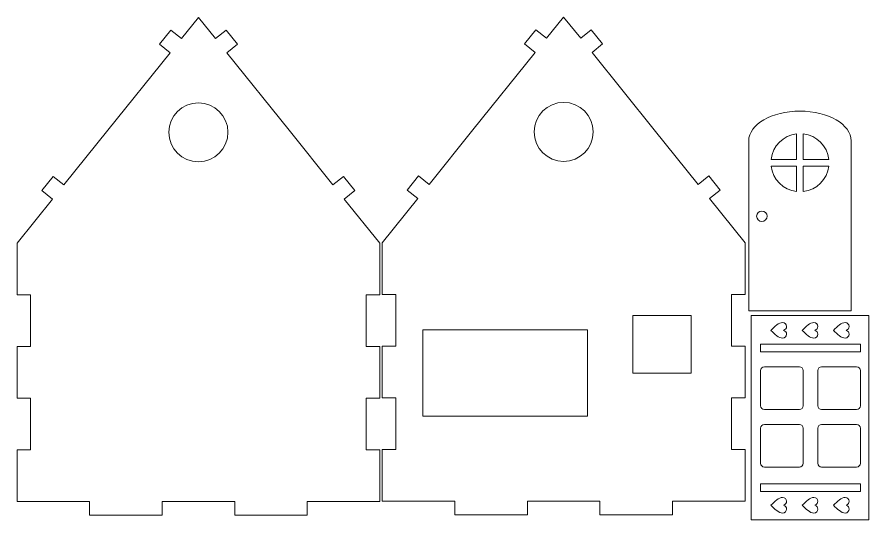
# Model space of a CAD drawing. Header units: inches. Extents: x -4.1 to 4.1, y -6.1 to 6.1.
# Drawn here: x -4.08 to 3.32, y 1.71 to 6.08 of the extents above; entities that cross this region are included whole.
import ezdxf

# ---------------------------------------------------------------- set-up
doc = ezdxf.new("R2010")
doc.units = ezdxf.units.IN
doc.header["$MEASUREMENT"] = 0
doc.layers.add('Layer 1', color=7, linetype='Continuous')

msp = doc.modelspace()

# ---------------------------------------------------------------- linework, layer by layer
at = {"layer": 'Layer 1', "color": 250, "lineweight": 9}
for points, knots in [([(-2.7523, 5.7715), (-2.7523, 5.7715), (-3.2933, 5.098), (-3.2933, 5.098), (-3.2933, 5.098), (-3.6739, 4.624), (-3.6739, 4.624), (-3.6739, 4.624), (-3.766, 4.698), (-3.766, 4.698), (-3.766, 4.698), (-3.8646, 4.5752), (-3.8646, 4.5752), (-3.8646, 4.5752), (-3.7725, 4.5013), (-3.7725, 4.5013), (-3.7725, 4.5013), (-4.0807, 4.1175), (-4.0807, 4.1175), (-4.0807, 4.1175), (-4.0807, 3.6687), (-4.0807, 3.6687), (-4.0807, 3.6687), (-3.9625, 3.6687), (-3.9625, 3.6687), (-3.9625, 3.6687), (-3.9625, 3.2199), (-3.9625, 3.2199), (-3.9625, 3.2199), (-4.0807, 3.2199), (-4.0807, 3.2199), (-4.0807, 3.2199), (-4.0807, 2.7711), (-4.0807, 2.7711), (-4.0807, 2.7711), (-3.9625, 2.7711), (-3.9625, 2.7711), (-3.9625, 2.7711), (-3.9625, 2.3223), (-3.9625, 2.3223), (-3.9625, 2.3223), (-4.0807, 2.3223), (-4.0807, 2.3223), (-4.0807, 2.3223), (-4.0807, 1.8734), (-4.0807, 1.8734), (-4.0807, 1.8734), (-3.4507, 1.8734), (-3.4507, 1.8734), (-3.4507, 1.8734), (-3.4507, 1.7553), (-3.4507, 1.7553), (-3.4507, 1.7553), (-2.8208, 1.7553), (-2.8208, 1.7553), (-2.8208, 1.7553), (-2.8208, 1.8734), (-2.8208, 1.8734), (-2.8208, 1.8734), (-2.1909, 1.8734), (-2.1909, 1.8734), (-2.1909, 1.8734), (-2.1909, 1.7553), (-2.1909, 1.7553), (-2.1909, 1.7553), (-1.561, 1.7553), (-1.561, 1.7553), (-1.561, 1.7553), (-1.561, 1.8734), (-1.561, 1.8734), (-1.561, 1.8734), (-0.931, 1.8734), (-0.931, 1.8734), (-0.931, 1.8734), (-0.931, 2.3223), (-0.931, 2.3223), (-0.931, 2.3223), (-1.0492, 2.3223), (-1.0492, 2.3223), (-1.0492, 2.3223), (-1.0492, 2.7711), (-1.0492, 2.7711), (-1.0492, 2.7711), (-0.931, 2.7711), (-0.931, 2.7711), (-0.931, 2.7711), (-0.931, 3.2199), (-0.931, 3.2199), (-0.931, 3.2199), (-1.0492, 3.2199), (-1.0492, 3.2199), (-1.0492, 3.2199), (-1.0492, 3.6687), (-1.0492, 3.6687), (-1.0492, 3.6687), (-0.931, 3.6687), (-0.931, 3.6687), (-0.931, 3.6687), (-0.931, 4.1175), (-0.931, 4.1175), (-0.931, 4.1175), (-1.2392, 4.5013), (-1.2392, 4.5013), (-1.2392, 4.5013), (-1.1471, 4.5752), (-1.1471, 4.5752), (-1.1471, 4.5752), (-1.2457, 4.698), (-1.2457, 4.698), (-1.2457, 4.698), (-1.3378, 4.624), (-1.3378, 4.624), (-1.3378, 4.624), (-1.7184, 5.098), (-1.7184, 5.098), (-1.7184, 5.098), (-2.2593, 5.7715), (-2.2593, 5.7715), (-2.2593, 5.7715), (-2.1672, 5.8455), (-2.1672, 5.8455), (-2.1672, 5.8455), (-2.2658, 5.9683), (-2.2658, 5.9683), (-2.2658, 5.9683), (-2.3579, 5.8943), (-2.3579, 5.8943), (-2.3579, 5.8943), (-2.5059, 6.0785), (-2.5059, 6.0785), (-2.5059, 6.0785), (-2.6537, 5.8943), (-2.6537, 5.8943), (-2.6537, 5.8943), (-2.7458, 5.9683), (-2.7458, 5.9683), (-2.7458, 5.9683), (-2.8444, 5.8455), (-2.8444, 5.8455), (-2.8444, 5.8455), (-2.7523, 5.7715), (-2.7523, 5.7715)], [0, 0, 0, 0, 0.021277, 0.021277, 0.021277, 0.042553, 0.042553, 0.042553, 0.06383, 0.06383, 0.06383, 0.085106, 0.085106, 0.085106, 0.106383, 0.106383, 0.106383, 0.12766, 0.12766, 0.12766, 0.148936, 0.148936, 0.148936, 0.170213, 0.170213, 0.170213, 0.191489, 0.191489, 0.191489, 0.212766, 0.212766, 0.212766, 0.234043, 0.234043, 0.234043, 0.255319, 0.255319, 0.255319, 0.276596, 0.276596, 0.276596, 0.297872, 0.297872, 0.297872, 0.319149, 0.319149, 0.319149, 0.340426, 0.340426, 0.340426, 0.361702, 0.361702, 0.361702, 0.382979, 0.382979, 0.382979, 0.404255, 0.404255, 0.404255, 0.425532, 0.425532, 0.425532, 0.446809, 0.446809, 0.446809, 0.468085, 0.468085, 0.468085, 0.489362, 0.489362, 0.489362, 0.510638, 0.510638, 0.510638, 0.531915, 0.531915, 0.531915, 0.553191, 0.553191, 0.553191, 0.574468, 0.574468, 0.574468, 0.595745, 0.595745, 0.595745, 0.617021, 0.617021, 0.617021, 0.638298, 0.638298, 0.638298, 0.659574, 0.659574, 0.659574, 0.680851, 0.680851, 0.680851, 0.702128, 0.702128, 0.702128, 0.723404, 0.723404, 0.723404, 0.744681, 0.744681, 0.744681, 0.765957, 0.765957, 0.765957, 0.787234, 0.787234, 0.787234, 0.808511, 0.808511, 0.808511, 0.829787, 0.829787, 0.829787, 0.851064, 0.851064, 0.851064, 0.87234, 0.87234, 0.87234, 0.893617, 0.893617, 0.893617, 0.914894, 0.914894, 0.914894, 0.93617, 0.93617, 0.93617, 0.957447, 0.957447, 0.957447, 0.978723, 0.978723, 0.978723, 1, 1, 1, 1]), ([(0.4182, 5.7749), (0.4182, 5.7749), (-0.1227, 5.1014), (-0.1227, 5.1014), (-0.1227, 5.1014), (-0.5034, 4.6274), (-0.5034, 4.6274), (-0.5034, 4.6274), (-0.5954, 4.7014), (-0.5954, 4.7014), (-0.5954, 4.7014), (-0.694, 4.5786), (-0.694, 4.5786), (-0.694, 4.5786), (-0.602, 4.5046), (-0.602, 4.5046), (-0.602, 4.5046), (-0.9101, 4.1209), (-0.9101, 4.1209), (-0.9101, 4.1209), (-0.9101, 3.6721), (-0.9101, 3.6721), (-0.9101, 3.6721), (-0.792, 3.6721), (-0.792, 3.6721), (-0.792, 3.6721), (-0.792, 3.2233), (-0.792, 3.2233), (-0.792, 3.2233), (-0.9101, 3.2233), (-0.9101, 3.2233), (-0.9101, 3.2233), (-0.9101, 2.7744), (-0.9101, 2.7744), (-0.9101, 2.7744), (-0.792, 2.7744), (-0.792, 2.7744), (-0.792, 2.7744), (-0.792, 2.3256), (-0.792, 2.3256), (-0.792, 2.3256), (-0.9101, 2.3256), (-0.9101, 2.3256), (-0.9101, 2.3256), (-0.9101, 1.8768), (-0.9101, 1.8768), (-0.9101, 1.8768), (-0.2802, 1.8768), (-0.2802, 1.8768), (-0.2802, 1.8768), (-0.2802, 1.7587), (-0.2802, 1.7587), (-0.2802, 1.7587), (0.3497, 1.7587), (0.3497, 1.7587), (0.3497, 1.7587), (0.3497, 1.8768), (0.3497, 1.8768), (0.3497, 1.8768), (0.9796, 1.8768), (0.9796, 1.8768), (0.9796, 1.8768), (0.9796, 1.7587), (0.9796, 1.7587), (0.9796, 1.7587), (1.6096, 1.7587), (1.6096, 1.7587), (1.6096, 1.7587), (1.6096, 1.8768), (1.6096, 1.8768), (1.6096, 1.8768), (2.2395, 1.8768), (2.2395, 1.8768), (2.2395, 1.8768), (2.2395, 2.3256), (2.2395, 2.3256), (2.2395, 2.3256), (2.1214, 2.3256), (2.1214, 2.3256), (2.1214, 2.3256), (2.1214, 2.7744), (2.1214, 2.7744), (2.1214, 2.7744), (2.2395, 2.7744), (2.2395, 2.7744), (2.2395, 2.7744), (2.2395, 3.2233), (2.2395, 3.2233), (2.2395, 3.2233), (2.1214, 3.2233), (2.1214, 3.2233), (2.1214, 3.2233), (2.1214, 3.6721), (2.1214, 3.6721), (2.1214, 3.6721), (2.2395, 3.6721), (2.2395, 3.6721), (2.2395, 3.6721), (2.2395, 4.1209), (2.2395, 4.1209), (2.2395, 4.1209), (1.9313, 4.5046), (1.9313, 4.5046), (1.9313, 4.5046), (2.0234, 4.5786), (2.0234, 4.5786), (2.0234, 4.5786), (1.9248, 4.7014), (1.9248, 4.7014), (1.9248, 4.7014), (1.8327, 4.6274), (1.8327, 4.6274), (1.8327, 4.6274), (1.4521, 5.1014), (1.4521, 5.1014), (1.4521, 5.1014), (0.9112, 5.7749), (0.9112, 5.7749), (0.9112, 5.7749), (1.0033, 5.8488), (1.0033, 5.8488), (1.0033, 5.8488), (0.9047, 5.9716), (0.9047, 5.9716), (0.9047, 5.9716), (0.8126, 5.8977), (0.8126, 5.8977), (0.8126, 5.8977), (0.6647, 6.0818), (0.6647, 6.0818), (0.6647, 6.0818), (0.5168, 5.8977), (0.5168, 5.8977), (0.5168, 5.8977), (0.4247, 5.9716), (0.4247, 5.9716), (0.4247, 5.9716), (0.3261, 5.8488), (0.3261, 5.8488), (0.3261, 5.8488), (0.4182, 5.7749), (0.4182, 5.7749)], [0, 0, 0, 0, 0.021277, 0.021277, 0.021277, 0.042553, 0.042553, 0.042553, 0.06383, 0.06383, 0.06383, 0.085106, 0.085106, 0.085106, 0.106383, 0.106383, 0.106383, 0.12766, 0.12766, 0.12766, 0.148936, 0.148936, 0.148936, 0.170213, 0.170213, 0.170213, 0.191489, 0.191489, 0.191489, 0.212766, 0.212766, 0.212766, 0.234043, 0.234043, 0.234043, 0.255319, 0.255319, 0.255319, 0.276596, 0.276596, 0.276596, 0.297872, 0.297872, 0.297872, 0.319149, 0.319149, 0.319149, 0.340426, 0.340426, 0.340426, 0.361702, 0.361702, 0.361702, 0.382979, 0.382979, 0.382979, 0.404255, 0.404255, 0.404255, 0.425532, 0.425532, 0.425532, 0.446809, 0.446809, 0.446809, 0.468085, 0.468085, 0.468085, 0.489362, 0.489362, 0.489362, 0.510638, 0.510638, 0.510638, 0.531915, 0.531915, 0.531915, 0.553191, 0.553191, 0.553191, 0.574468, 0.574468, 0.574468, 0.595745, 0.595745, 0.595745, 0.617021, 0.617021, 0.617021, 0.638298, 0.638298, 0.638298, 0.659574, 0.659574, 0.659574, 0.680851, 0.680851, 0.680851, 0.702128, 0.702128, 0.702128, 0.723404, 0.723404, 0.723404, 0.744681, 0.744681, 0.744681, 0.765957, 0.765957, 0.765957, 0.787234, 0.787234, 0.787234, 0.808511, 0.808511, 0.808511, 0.829787, 0.829787, 0.829787, 0.851064, 0.851064, 0.851064, 0.87234, 0.87234, 0.87234, 0.893617, 0.893617, 0.893617, 0.914894, 0.914894, 0.914894, 0.93617, 0.93617, 0.93617, 0.957447, 0.957447, 0.957447, 0.978723, 0.978723, 0.978723, 1, 1, 1, 1]), ([(-2.5059, 5.3375), (-2.3643, 5.3375), (-2.2496, 5.2227), (-2.2496, 5.0812), (-2.2496, 4.9397), (-2.3643, 4.8249), (-2.5059, 4.8249), (-2.6474, 4.8249), (-2.7621, 4.9397), (-2.7621, 5.0812), (-2.7621, 5.2227), (-2.6474, 5.3375), (-2.5059, 5.3375)], [0, 0, 0, 0, 0.25, 0.25, 0.25, 0.5, 0.5, 0.5, 0.75, 0.75, 0.75, 1, 1, 1, 1]), ([(0.6647, 5.3408), (0.8062, 5.3408), (0.921, 5.2261), (0.921, 5.0846), (0.921, 4.943), (0.8062, 4.8283), (0.6647, 4.8283), (0.5232, 4.8283), (0.4084, 4.943), (0.4084, 5.0846), (0.4084, 5.2261), (0.5232, 5.3408), (0.6647, 5.3408)], [0, 0, 0, 0, 0.25, 0.25, 0.25, 0.5, 0.5, 0.5, 0.75, 0.75, 0.75, 1, 1, 1, 1]), ([(3.1607, 5.0067), (3.1607, 5.0067), (3.1607, 3.5294), (3.1607, 3.5294), (3.1607, 3.5294), (2.2717, 3.5294), (2.2717, 3.5294), (2.2717, 3.5294), (2.2717, 5.0067), (2.2717, 5.0067), (2.2717, 5.149), (2.4707, 5.2644), (2.7162, 5.2644), (2.9617, 5.2644), (3.1607, 5.149), (3.1607, 5.0067)], [0, 0, 0, 0, 0.2, 0.2, 0.2, 0.4, 0.4, 0.4, 0.6, 0.6, 0.6, 0.8, 0.8, 0.8, 1, 1, 1, 1]), ([(2.4657, 4.8456), (2.4791, 4.9614), (2.571, 5.0533), (2.6869, 5.0668), (2.6869, 5.0668), (2.6869, 4.8456), (2.6869, 4.8456), (2.6869, 4.8456), (2.4657, 4.8456), (2.4657, 4.8456)], [0, 0, 0, 0, 0.333333, 0.333333, 0.333333, 0.666667, 0.666667, 0.666667, 1, 1, 1, 1]), ([(2.9667, 4.8456), (2.9533, 4.9614), (2.8613, 5.0533), (2.7455, 5.0668), (2.7455, 5.0668), (2.7455, 4.8456), (2.7455, 4.8456), (2.7455, 4.8456), (2.9667, 4.8456), (2.9667, 4.8456)], [0, 0, 0, 0, 0.333333, 0.333333, 0.333333, 0.666667, 0.666667, 0.666667, 1, 1, 1, 1]), ([(2.6869, 4.5658), (2.571, 4.5792), (2.4791, 4.6711), (2.4657, 4.7869), (2.4657, 4.7869), (2.6869, 4.7869), (2.6869, 4.7869), (2.6869, 4.7869), (2.6869, 4.5658), (2.6869, 4.5658)], [0, 0, 0, 0, 0.333333, 0.333333, 0.333333, 0.666667, 0.666667, 0.666667, 1, 1, 1, 1]), ([(2.9667, 4.7869), (2.9533, 4.6711), (2.8613, 4.5792), (2.7455, 4.5658), (2.7455, 4.5658), (2.7455, 4.7869), (2.7455, 4.7869), (2.7455, 4.7869), (2.9667, 4.7869), (2.9667, 4.7869)], [0, 0, 0, 0, 0.333333, 0.333333, 0.333333, 0.666667, 0.666667, 0.666667, 1, 1, 1, 1]), ([(2.3859, 4.3969), (2.4111, 4.3969), (2.4315, 4.3765), (2.4315, 4.3513), (2.4315, 4.3262), (2.4111, 4.3058), (2.3859, 4.3058), (2.3607, 4.3058), (2.3403, 4.3262), (2.3403, 4.3513), (2.3403, 4.3765), (2.3607, 4.3969), (2.3859, 4.3969)], [0, 0, 0, 0, 0.25, 0.25, 0.25, 0.5, 0.5, 0.5, 0.75, 0.75, 0.75, 1, 1, 1, 1]), ([(1.2659, 3.4894), (1.2659, 3.4894), (1.7727, 3.4894), (1.7727, 3.4894), (1.7727, 3.4894), (1.7727, 2.9884), (1.7727, 2.9884), (1.7727, 2.9884), (1.2659, 2.9884), (1.2659, 2.9884), (1.2659, 2.9884), (1.2659, 3.4894), (1.2659, 3.4894)], [0, 0, 0, 0, 0.25, 0.25, 0.25, 0.5, 0.5, 0.5, 0.75, 0.75, 0.75, 1, 1, 1, 1]), ([(3.3155, 3.4889), (3.3155, 3.4889), (3.3155, 1.7138), (3.3155, 1.7138), (3.3155, 1.7138), (2.292, 1.7138), (2.292, 1.7138), (2.292, 1.7138), (2.292, 3.4889), (2.292, 3.4889), (2.292, 3.4889), (3.3155, 3.4889), (3.3155, 3.4889)], [0, 0, 0, 0, 0.25, 0.25, 0.25, 0.5, 0.5, 0.5, 0.75, 0.75, 0.75, 1, 1, 1, 1]), ([(2.5745, 3.3608), (2.5914, 3.3523), (2.5999, 3.3439), (2.5999, 3.3269), (2.5999, 3.3082), (2.5847, 3.293), (2.566, 3.293), (2.5321, 3.293), (2.4982, 3.3269), (2.4643, 3.3608), (2.4982, 3.3947), (2.5321, 3.4286), (2.566, 3.4286), (2.5847, 3.4286), (2.5999, 3.4134), (2.5999, 3.3947), (2.5999, 3.3778), (2.5914, 3.3693), (2.5745, 3.3608)], [0, 0, 0, 0, 0.166667, 0.166667, 0.166667, 0.333333, 0.333333, 0.333333, 0.5, 0.5, 0.5, 0.666667, 0.666667, 0.666667, 0.833333, 0.833333, 0.833333, 1, 1, 1, 1]), ([(2.8461, 3.3608), (2.8631, 3.3523), (2.8715, 3.3439), (2.8715, 3.3269), (2.8715, 3.3082), (2.8564, 3.293), (2.8376, 3.293), (2.8037, 3.293), (2.7699, 3.3269), (2.736, 3.3608), (2.7699, 3.3947), (2.8037, 3.4286), (2.8376, 3.4286), (2.8564, 3.4286), (2.8715, 3.4134), (2.8715, 3.3947), (2.8715, 3.3778), (2.8631, 3.3693), (2.8461, 3.3608)], [0, 0, 0, 0, 0.166667, 0.166667, 0.166667, 0.333333, 0.333333, 0.333333, 0.5, 0.5, 0.5, 0.666667, 0.666667, 0.666667, 0.833333, 0.833333, 0.833333, 1, 1, 1, 1]), ([(3.1178, 3.3608), (3.1347, 3.3523), (3.1432, 3.3439), (3.1432, 3.3269), (3.1432, 3.3082), (3.128, 3.293), (3.1093, 3.293), (3.0754, 3.293), (3.0415, 3.3269), (3.0076, 3.3608), (3.0415, 3.3947), (3.0754, 3.4286), (3.1093, 3.4286), (3.128, 3.4286), (3.1432, 3.4134), (3.1432, 3.3947), (3.1432, 3.3778), (3.1347, 3.3693), (3.1178, 3.3608)], [0, 0, 0, 0, 0.166667, 0.166667, 0.166667, 0.333333, 0.333333, 0.333333, 0.5, 0.5, 0.5, 0.666667, 0.666667, 0.666667, 0.833333, 0.833333, 0.833333, 1, 1, 1, 1]), ([(-0.5588, 3.365), (-0.5588, 3.365), (0.8723, 3.365), (0.8723, 3.365), (0.8723, 3.365), (0.8723, 2.6157), (0.8723, 2.6157), (0.8723, 2.6157), (-0.5588, 2.6157), (-0.5588, 2.6157), (-0.5588, 2.6157), (-0.5588, 3.365), (-0.5588, 3.365)], [0, 0, 0, 0, 0.25, 0.25, 0.25, 0.5, 0.5, 0.5, 0.75, 0.75, 0.75, 1, 1, 1, 1]), ([(3.2411, 3.2415), (3.2411, 3.2415), (3.2411, 3.1737), (3.2411, 3.1737), (3.2411, 3.1737), (2.3749, 3.1737), (2.3749, 3.1737), (2.3749, 3.1737), (2.3749, 3.2415), (2.3749, 3.2415), (2.3749, 3.2415), (3.2411, 3.2415), (3.2411, 3.2415)], [0, 0, 0, 0, 0.25, 0.25, 0.25, 0.5, 0.5, 0.5, 0.75, 0.75, 0.75, 1, 1, 1, 1]), ([(2.7444, 3.0109), (2.7444, 3.0109), (2.7444, 2.7061), (2.7444, 2.7061), (2.7444, 2.6883), (2.7299, 2.6737), (2.7121, 2.6737), (2.7121, 2.6737), (2.4072, 2.6737), (2.4072, 2.6737), (2.3894, 2.6737), (2.3749, 2.6883), (2.3749, 2.7061), (2.3749, 2.7061), (2.3749, 3.0109), (2.3749, 3.0109), (2.3749, 3.0287), (2.3894, 3.0433), (2.4072, 3.0433), (2.4072, 3.0433), (2.7121, 3.0433), (2.7121, 3.0433), (2.7299, 3.0433), (2.7444, 3.0287), (2.7444, 3.0109)], [0, 0, 0, 0, 0.125, 0.125, 0.125, 0.25, 0.25, 0.25, 0.375, 0.375, 0.375, 0.5, 0.5, 0.5, 0.625, 0.625, 0.625, 0.75, 0.75, 0.75, 0.875, 0.875, 0.875, 1, 1, 1, 1]), ([(3.2411, 3.0109), (3.2411, 3.0109), (3.2411, 2.7061), (3.2411, 2.7061), (3.2411, 2.6883), (3.2265, 2.6737), (3.2087, 2.6737), (3.2087, 2.6737), (2.9039, 2.6737), (2.9039, 2.6737), (2.8861, 2.6737), (2.8715, 2.6883), (2.8715, 2.7061), (2.8715, 2.7061), (2.8715, 3.0109), (2.8715, 3.0109), (2.8715, 3.0287), (2.8861, 3.0433), (2.9039, 3.0433), (2.9039, 3.0433), (3.2087, 3.0433), (3.2087, 3.0433), (3.2265, 3.0433), (3.2411, 3.0287), (3.2411, 3.0109)], [0, 0, 0, 0, 0.125, 0.125, 0.125, 0.25, 0.25, 0.25, 0.375, 0.375, 0.375, 0.5, 0.5, 0.5, 0.625, 0.625, 0.625, 0.75, 0.75, 0.75, 0.875, 0.875, 0.875, 1, 1, 1, 1]), ([(2.7444, 2.5109), (2.7444, 2.5109), (2.7444, 2.2061), (2.7444, 2.2061), (2.7444, 2.1883), (2.7299, 2.1737), (2.7121, 2.1737), (2.7121, 2.1737), (2.4072, 2.1737), (2.4072, 2.1737), (2.3894, 2.1737), (2.3749, 2.1883), (2.3749, 2.2061), (2.3749, 2.2061), (2.3749, 2.5109), (2.3749, 2.5109), (2.3749, 2.5287), (2.3894, 2.5433), (2.4072, 2.5433), (2.4072, 2.5433), (2.7121, 2.5433), (2.7121, 2.5433), (2.7299, 2.5433), (2.7444, 2.5287), (2.7444, 2.5109)], [0, 0, 0, 0, 0.125, 0.125, 0.125, 0.25, 0.25, 0.25, 0.375, 0.375, 0.375, 0.5, 0.5, 0.5, 0.625, 0.625, 0.625, 0.75, 0.75, 0.75, 0.875, 0.875, 0.875, 1, 1, 1, 1]), ([(3.2411, 2.5109), (3.2411, 2.5109), (3.2411, 2.2061), (3.2411, 2.2061), (3.2411, 2.1883), (3.2265, 2.1737), (3.2087, 2.1737), (3.2087, 2.1737), (2.9039, 2.1737), (2.9039, 2.1737), (2.8861, 2.1737), (2.8715, 2.1883), (2.8715, 2.2061), (2.8715, 2.2061), (2.8715, 2.5109), (2.8715, 2.5109), (2.8715, 2.5287), (2.8861, 2.5433), (2.9039, 2.5433), (2.9039, 2.5433), (3.2087, 2.5433), (3.2087, 2.5433), (3.2265, 2.5433), (3.2411, 2.5287), (3.2411, 2.5109)], [0, 0, 0, 0, 0.125, 0.125, 0.125, 0.25, 0.25, 0.25, 0.375, 0.375, 0.375, 0.5, 0.5, 0.5, 0.625, 0.625, 0.625, 0.75, 0.75, 0.75, 0.875, 0.875, 0.875, 1, 1, 1, 1]), ([(3.2411, 2.029), (3.2411, 2.029), (3.2411, 1.9612), (3.2411, 1.9612), (3.2411, 1.9612), (2.3749, 1.9612), (2.3749, 1.9612), (2.3749, 1.9612), (2.3749, 2.029), (2.3749, 2.029), (2.3749, 2.029), (3.2411, 2.029), (3.2411, 2.029)], [0, 0, 0, 0, 0.25, 0.25, 0.25, 0.5, 0.5, 0.5, 0.75, 0.75, 0.75, 1, 1, 1, 1]), ([(2.5745, 1.8419), (2.5914, 1.8335), (2.5999, 1.825), (2.5999, 1.808), (2.5999, 1.7893), (2.5847, 1.7741), (2.566, 1.7741), (2.5321, 1.7741), (2.4982, 1.808), (2.4643, 1.8419), (2.4982, 1.8758), (2.5321, 1.9097), (2.566, 1.9097), (2.5847, 1.9097), (2.5999, 1.8945), (2.5999, 1.8758), (2.5999, 1.8589), (2.5914, 1.8504), (2.5745, 1.8419)], [0, 0, 0, 0, 0.166667, 0.166667, 0.166667, 0.333333, 0.333333, 0.333333, 0.5, 0.5, 0.5, 0.666667, 0.666667, 0.666667, 0.833333, 0.833333, 0.833333, 1, 1, 1, 1]), ([(2.8461, 1.8419), (2.8631, 1.8335), (2.8715, 1.825), (2.8715, 1.808), (2.8715, 1.7893), (2.8564, 1.7741), (2.8376, 1.7741), (2.8037, 1.7741), (2.7699, 1.808), (2.736, 1.8419), (2.7699, 1.8758), (2.8037, 1.9097), (2.8376, 1.9097), (2.8564, 1.9097), (2.8715, 1.8945), (2.8715, 1.8758), (2.8715, 1.8589), (2.8631, 1.8504), (2.8461, 1.8419)], [0, 0, 0, 0, 0.166667, 0.166667, 0.166667, 0.333333, 0.333333, 0.333333, 0.5, 0.5, 0.5, 0.666667, 0.666667, 0.666667, 0.833333, 0.833333, 0.833333, 1, 1, 1, 1]), ([(3.1178, 1.8419), (3.1347, 1.8335), (3.1432, 1.825), (3.1432, 1.808), (3.1432, 1.7893), (3.128, 1.7741), (3.1093, 1.7741), (3.0754, 1.7741), (3.0415, 1.808), (3.0076, 1.8419), (3.0415, 1.8758), (3.0754, 1.9097), (3.1093, 1.9097), (3.128, 1.9097), (3.1432, 1.8945), (3.1432, 1.8758), (3.1432, 1.8589), (3.1347, 1.8504), (3.1178, 1.8419)], [0, 0, 0, 0, 0.166667, 0.166667, 0.166667, 0.333333, 0.333333, 0.333333, 0.5, 0.5, 0.5, 0.666667, 0.666667, 0.666667, 0.833333, 0.833333, 0.833333, 1, 1, 1, 1])]:
    msp.add_open_spline(points, degree=3, knots=knots, dxfattribs=at)

doc.saveas('drawing.dxf')
